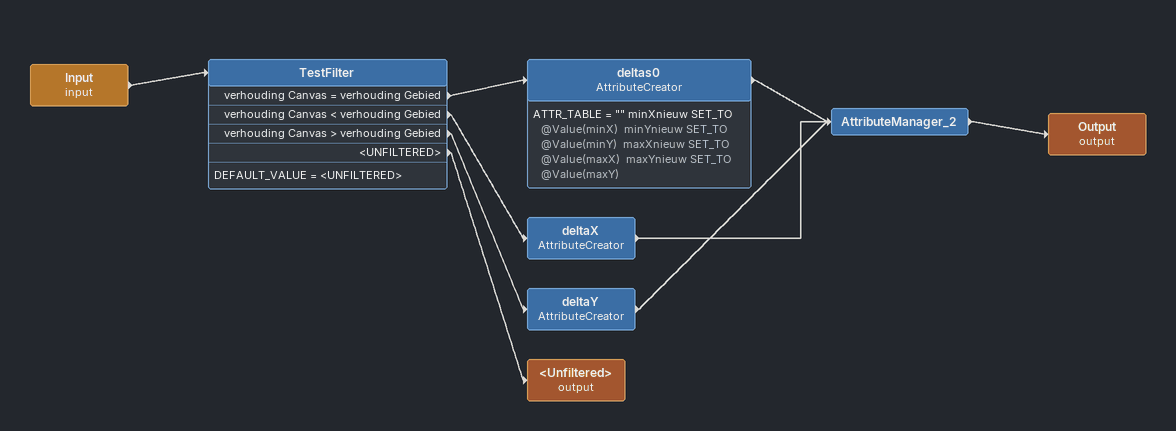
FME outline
Input (input)
    -> TestFilter
TestFilter
    DEFAULT_VALUE = <UNFILTERED>
    verhouding Canvas = verhouding Gebied -> deltas0
    verhouding Canvas < verhouding Gebied -> deltaX
    verhouding Canvas > verhouding Gebied -> deltaY
    <UNFILTERED> -> <Unfiltered> (output)
deltas0: AttributeCreator
    ATTR_TABLE = "" minXnieuw SET_TO @Value(minX)  minYnieuw SET_TO @Value(minY)  maxXnieuw SET_TO @Value(maxX)  maxYnieuw SET_TO @Value(maxY)
    -> AttributeManager_2
deltaX: AttributeCreator
    -> AttributeManager_2
deltaY: AttributeCreator
    -> AttributeManager_2
AttributeManager_2
    -> Output (output)
Output (output)
<Unfiltered> (output)
